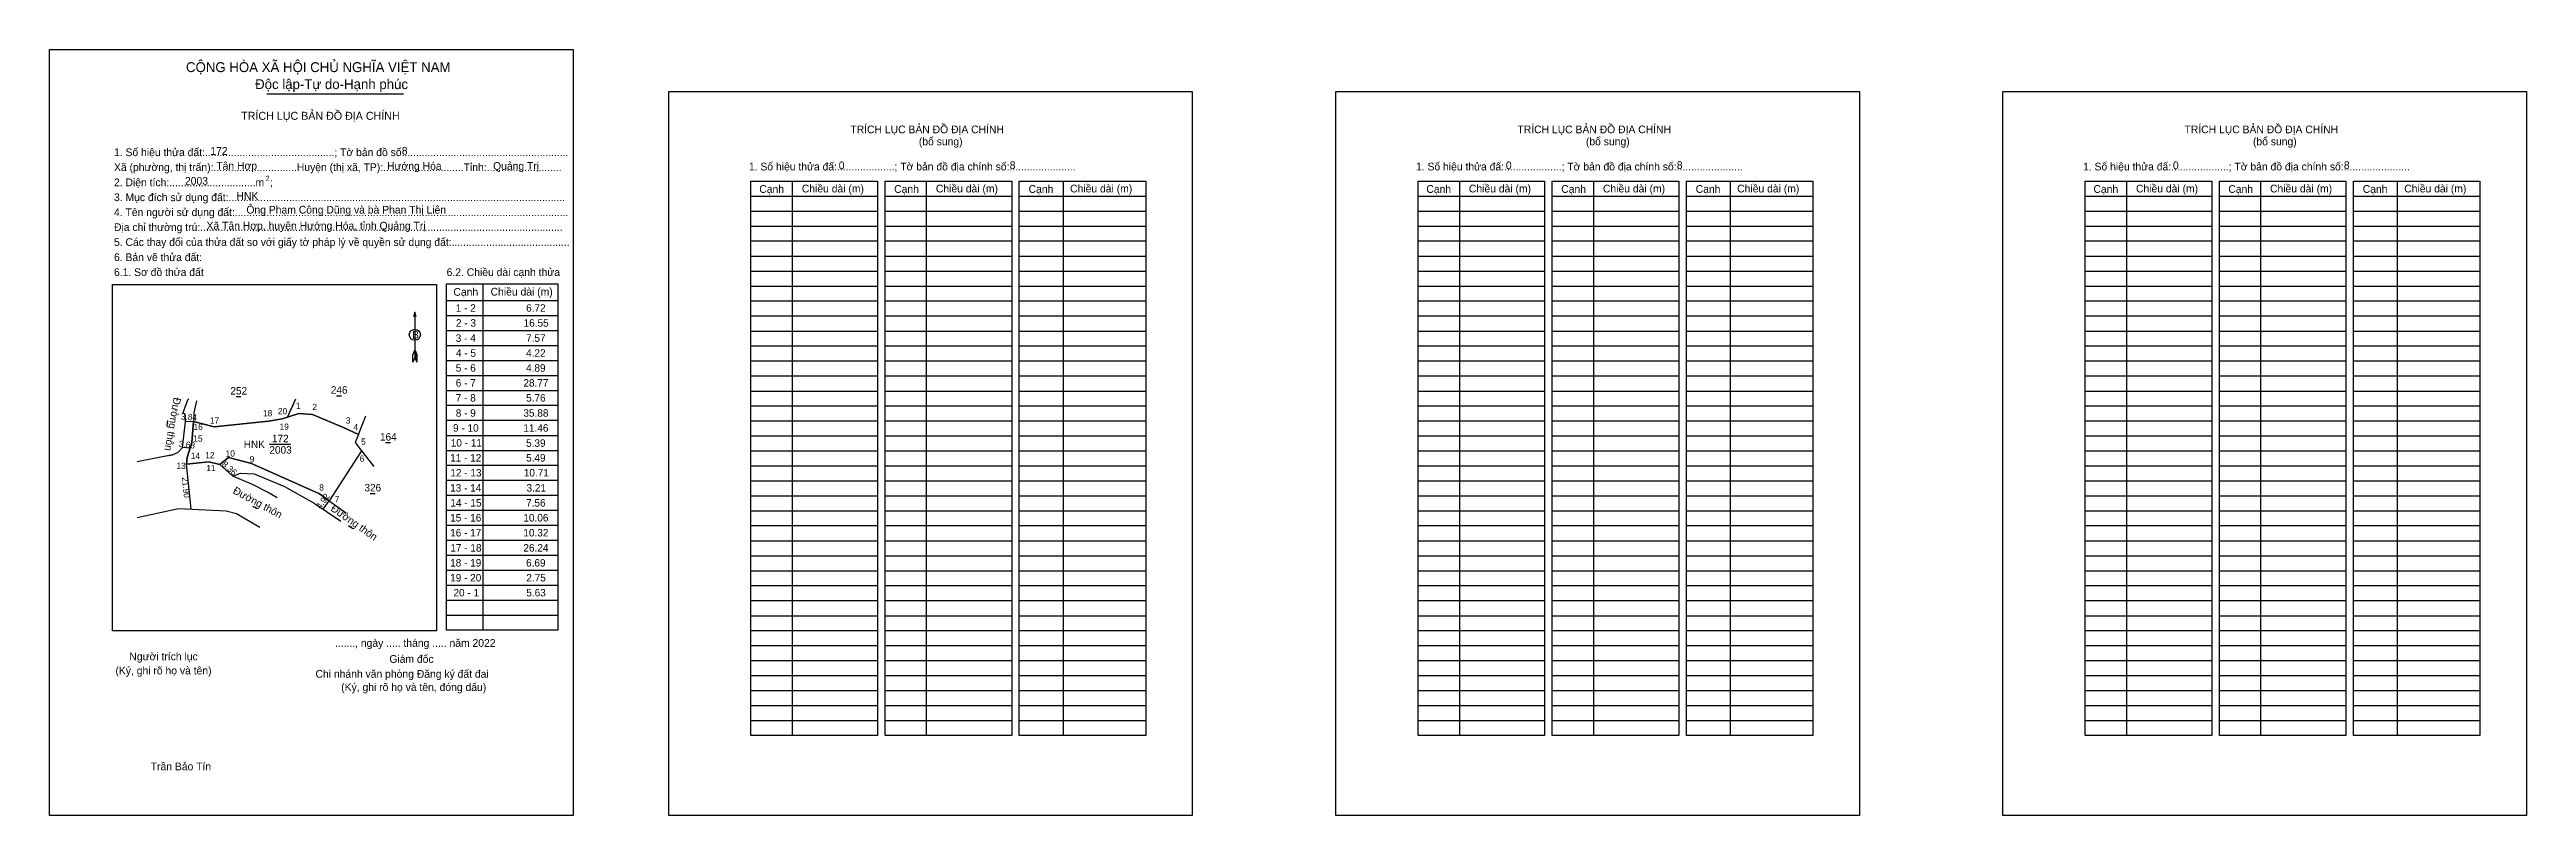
# Model space of a CAD drawing. Extents: x 551488 to 552682, y 1842046 to 1842415.
import ezdxf

# ---------------------------------------------------------------- set-up
doc = ezdxf.new("R2010")
doc.units = 0
for name, color, linetype in [('Level 1', 7, 'Continuous'), ('Level 13', 7, 'Continuous'), ('Level 2', 7, 'Continuous'), ('Level 5', 7, 'Continuous'), ('Level 6', 7, 'Continuous'), ('Level 9', 7, 'Continuous')]:
    doc.layers.add(name, color=color, linetype=linetype)

msp = doc.modelspace()

# ---------------------------------------------------------------- linework, layer by layer
at = {"layer": 'Level 1'}
for p, q in [((551487.8, 1842414.8), (551487.8, 1842414.8)), ((551786.3, 1842394.6), (551786.3, 1842394.6)), ((551845.8, 1842351.3), (551845.8, 1842084.2)), ((551910.4, 1842351.3), (551910.4, 1842084.2)), ((551976.3, 1842351.3), (551976.3, 1842084.2)), ((552167.3, 1842351.3), (552167.3, 1842084.2)), ((552231.9, 1842351.3), (552231.9, 1842084.2)), ((552297.8, 1842351.3), (552297.8, 1842084.2)), ((552488.8, 1842351.3), (552488.8, 1842084.2)), ((552553.4, 1842351.3), (552553.4, 1842084.2)), ((552619.3, 1842351.3), (552619.3, 1842084.2)), ((551825.9, 1842344.1), (551886.9, 1842344.1)), ((551825.9, 1842336.9), (551886.9, 1842336.9)), ((551890.5, 1842344.1), (551951.6, 1842344.1)), ((551890.5, 1842336.9), (551951.6, 1842336.9)), ((551955.2, 1842344.1), (552016.2, 1842344.1)), ((551955.2, 1842336.9), (552016.2, 1842336.9)), ((552147.4, 1842344.1), (552208.4, 1842344.1)), ((552147.4, 1842336.9), (552208.4, 1842336.9)), ((552212.1, 1842344.1), (552273.1, 1842344.1)), ((552212.1, 1842336.9), (552273.1, 1842336.9)), ((552276.7, 1842344.1), (552337.7, 1842344.1)), ((552276.7, 1842336.9), (552337.7, 1842336.9)), ((552468.9, 1842344.1), (552529.9, 1842344.1)), ((552468.9, 1842336.9), (552529.9, 1842336.9)), ((552533.6, 1842344.1), (552594.6, 1842344.1)), ((552533.6, 1842336.9), (552594.6, 1842336.9)), ((552598.2, 1842344.1), (552659.2, 1842344.1)), ((552598.2, 1842336.9), (552659.2, 1842336.9)), ((551825.9, 1842329.7), (551886.9, 1842329.7)), ((551890.5, 1842329.7), (551951.6, 1842329.7)), ((551955.2, 1842329.7), (552016.2, 1842329.7)), ((552147.4, 1842329.7), (552208.4, 1842329.7)), ((552212.1, 1842329.7), (552273.1, 1842329.7)), ((552276.7, 1842329.7), (552337.7, 1842329.7)), ((552468.9, 1842329.7), (552529.9, 1842329.7)), ((552533.6, 1842329.7), (552594.6, 1842329.7)), ((552598.2, 1842329.7), (552659.2, 1842329.7)), ((551825.9, 1842322.5), (551886.9, 1842322.5)), ((551825.9, 1842315.2), (551886.9, 1842315.2)), ((551890.5, 1842322.5), (551951.6, 1842322.5)), ((551890.5, 1842315.2), (551951.6, 1842315.2)), ((551955.2, 1842322.5), (552016.2, 1842322.5)), ((551955.2, 1842315.2), (552016.2, 1842315.2)), ((552147.4, 1842322.5), (552208.4, 1842322.5)), ((552147.4, 1842315.2), (552208.4, 1842315.2)), ((552212.1, 1842322.5), (552273.1, 1842322.5)), ((552212.1, 1842315.2), (552273.1, 1842315.2)), ((552276.7, 1842322.5), (552337.7, 1842322.5)), ((552276.7, 1842315.2), (552337.7, 1842315.2)), ((552468.9, 1842322.5), (552529.9, 1842322.5)), ((552468.9, 1842315.2), (552529.9, 1842315.2)), ((552533.6, 1842322.5), (552594.6, 1842322.5)), ((552533.6, 1842315.2), (552594.6, 1842315.2)), ((552598.2, 1842322.5), (552659.2, 1842322.5)), ((552598.2, 1842315.2), (552659.2, 1842315.2)), ((551518.2, 1842301.5), (551518.2, 1842301.5)), ((551825.9, 1842308), (551886.9, 1842308)), ((551825.9, 1842300.8), (551886.9, 1842300.8)), ((551890.5, 1842308), (551951.6, 1842308)), ((551890.5, 1842300.8), (551951.6, 1842300.8)), ((551955.2, 1842308), (552016.2, 1842308)), ((551955.2, 1842300.8), (552016.2, 1842300.8)), ((552147.4, 1842308), (552208.4, 1842308)), ((552147.4, 1842300.8), (552208.4, 1842300.8)), ((552212.1, 1842308), (552273.1, 1842308)), ((552212.1, 1842300.8), (552273.1, 1842300.8)), ((552276.7, 1842308), (552337.7, 1842308)), ((552276.7, 1842300.8), (552337.7, 1842300.8)), ((552468.9, 1842308), (552529.9, 1842308)), ((552468.9, 1842300.8), (552529.9, 1842300.8)), ((552533.6, 1842308), (552594.6, 1842308)), ((552533.6, 1842300.8), (552594.6, 1842300.8)), ((552598.2, 1842308), (552659.2, 1842308)), ((552598.2, 1842300.8), (552659.2, 1842300.8)), ((551663.9, 1842288.2), (551663.9, 1842266.4)), ((551825.9, 1842293.6), (551886.9, 1842293.6)), ((551890.5, 1842293.6), (551951.6, 1842293.6)), ((551955.2, 1842293.6), (552016.2, 1842293.6)), ((552147.4, 1842293.6), (552208.4, 1842293.6)), ((552212.1, 1842293.6), (552273.1, 1842293.6)), ((552276.7, 1842293.6), (552337.7, 1842293.6)), ((552468.9, 1842293.6), (552529.9, 1842293.6)), ((552533.6, 1842293.6), (552594.6, 1842293.6)), ((552598.2, 1842293.6), (552659.2, 1842293.6)), ((551825.9, 1842286.4), (551886.9, 1842286.4)), ((551825.9, 1842279.1), (551886.9, 1842279.1)), ((551890.5, 1842286.4), (551951.6, 1842286.4)), ((551890.5, 1842279.1), (551951.6, 1842279.1)), ((551955.2, 1842286.4), (552016.2, 1842286.4)), ((551955.2, 1842279.1), (552016.2, 1842279.1)), ((552147.4, 1842286.4), (552208.4, 1842286.4)), ((552147.4, 1842279.1), (552208.4, 1842279.1)), ((552212.1, 1842286.4), (552273.1, 1842286.4)), ((552212.1, 1842279.1), (552273.1, 1842279.1)), ((552276.7, 1842286.4), (552337.7, 1842286.4)), ((552276.7, 1842279.1), (552337.7, 1842279.1)), ((552468.9, 1842286.4), (552529.9, 1842286.4)), ((552468.9, 1842279.1), (552529.9, 1842279.1)), ((552533.6, 1842286.4), (552594.6, 1842286.4)), ((552533.6, 1842279.1), (552594.6, 1842279.1)), ((552598.2, 1842286.4), (552659.2, 1842286.4)), ((552598.2, 1842279.1), (552659.2, 1842279.1)), ((551662.9, 1842264.1), (551663, 1842267.8)), ((551663.9, 1842266.4), (551662.9, 1842264.1)), ((551663.9, 1842270), (551663, 1842267.8)), ((551663.9, 1842270), (551664.8, 1842267.8)), ((551663.9, 1842269.7), (551664.8, 1842267.4)), ((551663.9, 1842269.4), (551664.8, 1842267.1)), ((551663.9, 1842269), (551664.8, 1842266.8)), ((551663.9, 1842268.7), (551664.8, 1842266.5)), ((551663.9, 1842268.4), (551664.8, 1842266.1)), ((551663.9, 1842268.1), (551664.8, 1842265.8)), ((551663.9, 1842267.8), (551664.8, 1842265.5)), ((551663.9, 1842267.5), (551664.8, 1842265.2)), ((551663.9, 1842267.2), (551664.8, 1842264.8)), ((551663.9, 1842266.8), (551664.9, 1842264.5)), ((551663.9, 1842266.4), (551664.9, 1842264.1)), ((551664.9, 1842264.1), (551664.8, 1842267.8)), ((551825.9, 1842271.9), (551886.9, 1842271.9)), ((551825.9, 1842264.7), (551886.9, 1842264.7)), ((551890.5, 1842271.9), (551951.6, 1842271.9)), ((551890.5, 1842264.7), (551951.6, 1842264.7)), ((551955.2, 1842271.9), (552016.2, 1842271.9)), ((551955.2, 1842264.7), (552016.2, 1842264.7)), ((552147.4, 1842271.9), (552208.4, 1842271.9)), ((552147.4, 1842264.7), (552208.4, 1842264.7)), ((552212.1, 1842271.9), (552273.1, 1842271.9)), ((552212.1, 1842264.7), (552273.1, 1842264.7)), ((552276.7, 1842271.9), (552337.7, 1842271.9)), ((552276.7, 1842264.7), (552337.7, 1842264.7)), ((552468.9, 1842271.9), (552529.9, 1842271.9)), ((552468.9, 1842264.7), (552529.9, 1842264.7)), ((552533.6, 1842271.9), (552594.6, 1842271.9)), ((552533.6, 1842264.7), (552594.6, 1842264.7)), ((552598.2, 1842271.9), (552659.2, 1842271.9)), ((552598.2, 1842264.7), (552659.2, 1842264.7)), ((551825.9, 1842257.5), (551886.9, 1842257.5)), ((551890.5, 1842257.5), (551951.6, 1842257.5)), ((551955.2, 1842257.5), (552016.2, 1842257.5)), ((552147.4, 1842257.5), (552208.4, 1842257.5)), ((552212.1, 1842257.5), (552273.1, 1842257.5)), ((552276.7, 1842257.5), (552337.7, 1842257.5)), ((552468.9, 1842257.5), (552529.9, 1842257.5)), ((552533.6, 1842257.5), (552594.6, 1842257.5)), ((552598.2, 1842257.5), (552659.2, 1842257.5)), ((551825.9, 1842250.2), (551886.9, 1842250.2)), ((551825.9, 1842243), (551886.9, 1842243)), ((551890.5, 1842250.2), (551951.6, 1842250.2)), ((551890.5, 1842243), (551951.6, 1842243)), ((551955.2, 1842250.2), (552016.2, 1842250.2)), ((551955.2, 1842243), (552016.2, 1842243)), ((552147.4, 1842250.2), (552208.4, 1842250.2)), ((552147.4, 1842243), (552208.4, 1842243)), ((552212.1, 1842250.2), (552273.1, 1842250.2)), ((552212.1, 1842243), (552273.1, 1842243)), ((552276.7, 1842250.2), (552337.7, 1842250.2)), ((552276.7, 1842243), (552337.7, 1842243)), ((552468.9, 1842250.2), (552529.9, 1842250.2)), ((552468.9, 1842243), (552529.9, 1842243)), ((552533.6, 1842250.2), (552594.6, 1842250.2)), ((552533.6, 1842243), (552594.6, 1842243)), ((552598.2, 1842250.2), (552659.2, 1842250.2)), ((552598.2, 1842243), (552659.2, 1842243)), ((551825.9, 1842235.8), (551886.9, 1842235.8)), ((551825.9, 1842228.6), (551886.9, 1842228.6)), ((551890.5, 1842235.8), (551951.6, 1842235.8)), ((551890.5, 1842228.6), (551951.6, 1842228.6)), ((551955.2, 1842235.8), (552016.2, 1842235.8)), ((551955.2, 1842228.6), (552016.2, 1842228.6)), ((552147.4, 1842235.8), (552208.4, 1842235.8)), ((552147.4, 1842228.6), (552208.4, 1842228.6)), ((552212.1, 1842235.8), (552273.1, 1842235.8)), ((552212.1, 1842228.6), (552273.1, 1842228.6)), ((552276.7, 1842235.8), (552337.7, 1842235.8)), ((552276.7, 1842228.6), (552337.7, 1842228.6)), ((552468.9, 1842235.8), (552529.9, 1842235.8)), ((552468.9, 1842228.6), (552529.9, 1842228.6)), ((552533.6, 1842235.8), (552594.6, 1842235.8)), ((552533.6, 1842228.6), (552594.6, 1842228.6)), ((552598.2, 1842235.8), (552659.2, 1842235.8)), ((552598.2, 1842228.6), (552659.2, 1842228.6)), ((551825.9, 1842221.4), (551886.9, 1842221.4)), ((551890.5, 1842221.4), (551951.6, 1842221.4)), ((551955.2, 1842221.4), (552016.2, 1842221.4)), ((552147.4, 1842221.4), (552208.4, 1842221.4)), ((552212.1, 1842221.4), (552273.1, 1842221.4)), ((552276.7, 1842221.4), (552337.7, 1842221.4)), ((552468.9, 1842221.4), (552529.9, 1842221.4)), ((552533.6, 1842221.4), (552594.6, 1842221.4)), ((552598.2, 1842221.4), (552659.2, 1842221.4)), ((551825.9, 1842214.1), (551886.9, 1842214.1)), ((551825.9, 1842206.9), (551886.9, 1842206.9)), ((551890.5, 1842214.1), (551951.6, 1842214.1)), ((551890.5, 1842206.9), (551951.6, 1842206.9)), ((551955.2, 1842214.1), (552016.2, 1842214.1)), ((551955.2, 1842206.9), (552016.2, 1842206.9)), ((552147.4, 1842214.1), (552208.4, 1842214.1)), ((552147.4, 1842206.9), (552208.4, 1842206.9)), ((552212.1, 1842214.1), (552273.1, 1842214.1)), ((552212.1, 1842206.9), (552273.1, 1842206.9)), ((552276.7, 1842214.1), (552337.7, 1842214.1)), ((552276.7, 1842206.9), (552337.7, 1842206.9)), ((552468.9, 1842214.1), (552529.9, 1842214.1)), ((552468.9, 1842206.9), (552529.9, 1842206.9)), ((552533.6, 1842214.1), (552594.6, 1842214.1)), ((552533.6, 1842206.9), (552594.6, 1842206.9)), ((552598.2, 1842214.1), (552659.2, 1842214.1)), ((552598.2, 1842206.9), (552659.2, 1842206.9)), ((551825.9, 1842199.7), (551886.9, 1842199.7)), ((551825.9, 1842192.5), (551886.9, 1842192.5)), ((551890.5, 1842199.7), (551951.6, 1842199.7)), ((551890.5, 1842192.5), (551951.6, 1842192.5)), ((551955.2, 1842199.7), (552016.2, 1842199.7)), ((551955.2, 1842192.5), (552016.2, 1842192.5)), ((552147.4, 1842199.7), (552208.4, 1842199.7)), ((552147.4, 1842192.5), (552208.4, 1842192.5)), ((552212.1, 1842199.7), (552273.1, 1842199.7)), ((552212.1, 1842192.5), (552273.1, 1842192.5)), ((552276.7, 1842199.7), (552337.7, 1842199.7)), ((552276.7, 1842192.5), (552337.7, 1842192.5)), ((552468.9, 1842199.7), (552529.9, 1842199.7)), ((552468.9, 1842192.5), (552529.9, 1842192.5)), ((552533.6, 1842199.7), (552594.6, 1842199.7)), ((552533.6, 1842192.5), (552594.6, 1842192.5)), ((552598.2, 1842199.7), (552659.2, 1842199.7)), ((552598.2, 1842192.5), (552659.2, 1842192.5)), ((551825.9, 1842185.3), (551886.9, 1842185.3)), ((551890.5, 1842185.3), (551951.6, 1842185.3)), ((551955.2, 1842185.3), (552016.2, 1842185.3)), ((552147.4, 1842185.3), (552208.4, 1842185.3)), ((552212.1, 1842185.3), (552273.1, 1842185.3)), ((552276.7, 1842185.3), (552337.7, 1842185.3)), ((552468.9, 1842185.3), (552529.9, 1842185.3)), ((552533.6, 1842185.3), (552594.6, 1842185.3)), ((552598.2, 1842185.3), (552659.2, 1842185.3)), ((551825.9, 1842178), (551886.9, 1842178)), ((551825.9, 1842170.8), (551886.9, 1842170.8)), ((551890.5, 1842178), (551951.6, 1842178)), ((551890.5, 1842170.8), (551951.6, 1842170.8)), ((551955.2, 1842178), (552016.2, 1842178)), ((551955.2, 1842170.8), (552016.2, 1842170.8)), ((552147.4, 1842178), (552208.4, 1842178)), ((552147.4, 1842170.8), (552208.4, 1842170.8)), ((552212.1, 1842178), (552273.1, 1842178)), ((552212.1, 1842170.8), (552273.1, 1842170.8)), ((552276.7, 1842178), (552337.7, 1842178)), ((552276.7, 1842170.8), (552337.7, 1842170.8)), ((552468.9, 1842178), (552529.9, 1842178)), ((552468.9, 1842170.8), (552529.9, 1842170.8)), ((552533.6, 1842178), (552594.6, 1842178)), ((552533.6, 1842170.8), (552594.6, 1842170.8)), ((552598.2, 1842178), (552659.2, 1842178)), ((552598.2, 1842170.8), (552659.2, 1842170.8)), ((551825.9, 1842163.6), (551886.9, 1842163.6)), ((551890.5, 1842163.6), (551951.6, 1842163.6)), ((551955.2, 1842163.6), (552016.2, 1842163.6)), ((552147.4, 1842163.6), (552208.4, 1842163.6)), ((552212.1, 1842163.6), (552273.1, 1842163.6)), ((552276.7, 1842163.6), (552337.7, 1842163.6)), ((552468.9, 1842163.6), (552529.9, 1842163.6)), ((552533.6, 1842163.6), (552594.6, 1842163.6)), ((552598.2, 1842163.6), (552659.2, 1842163.6)), ((551825.9, 1842156.4), (551886.9, 1842156.4)), ((551825.9, 1842149.2), (551886.9, 1842149.2)), ((551890.5, 1842156.4), (551951.6, 1842156.4)), ((551890.5, 1842149.2), (551951.6, 1842149.2)), ((551955.2, 1842156.4), (552016.2, 1842156.4)), ((551955.2, 1842149.2), (552016.2, 1842149.2)), ((552147.4, 1842156.4), (552208.4, 1842156.4)), ((552147.4, 1842149.2), (552208.4, 1842149.2)), ((552212.1, 1842156.4), (552273.1, 1842156.4)), ((552212.1, 1842149.2), (552273.1, 1842149.2)), ((552276.7, 1842156.4), (552337.7, 1842156.4)), ((552276.7, 1842149.2), (552337.7, 1842149.2)), ((552468.9, 1842156.4), (552529.9, 1842156.4)), ((552468.9, 1842149.2), (552529.9, 1842149.2)), ((552533.6, 1842156.4), (552594.6, 1842156.4)), ((552533.6, 1842149.2), (552594.6, 1842149.2)), ((552598.2, 1842156.4), (552659.2, 1842156.4)), ((552598.2, 1842149.2), (552659.2, 1842149.2)), ((551825.9, 1842141.9), (551886.9, 1842141.9)), ((551825.9, 1842134.7), (551886.9, 1842134.7)), ((551890.5, 1842141.9), (551951.6, 1842141.9)), ((551890.5, 1842134.7), (551951.6, 1842134.7)), ((551955.2, 1842141.9), (552016.2, 1842141.9)), ((551955.2, 1842134.7), (552016.2, 1842134.7)), ((552147.4, 1842141.9), (552208.4, 1842141.9)), ((552147.4, 1842134.7), (552208.4, 1842134.7)), ((552212.1, 1842141.9), (552273.1, 1842141.9)), ((552212.1, 1842134.7), (552273.1, 1842134.7)), ((552276.7, 1842141.9), (552337.7, 1842141.9)), ((552276.7, 1842134.7), (552337.7, 1842134.7)), ((552468.9, 1842141.9), (552529.9, 1842141.9)), ((552468.9, 1842134.7), (552529.9, 1842134.7)), ((552533.6, 1842141.9), (552594.6, 1842141.9)), ((552533.6, 1842134.7), (552594.6, 1842134.7)), ((552598.2, 1842141.9), (552659.2, 1842141.9)), ((552598.2, 1842134.7), (552659.2, 1842134.7)), ((551825.9, 1842127.5), (551886.9, 1842127.5)), ((551890.5, 1842127.5), (551951.6, 1842127.5)), ((551955.2, 1842127.5), (552016.2, 1842127.5)), ((552147.4, 1842127.5), (552208.4, 1842127.5)), ((552212.1, 1842127.5), (552273.1, 1842127.5)), ((552276.7, 1842127.5), (552337.7, 1842127.5)), ((552468.9, 1842127.5), (552529.9, 1842127.5)), ((552533.6, 1842127.5), (552594.6, 1842127.5)), ((552598.2, 1842127.5), (552659.2, 1842127.5)), ((551825.9, 1842120.3), (551886.9, 1842120.3)), ((551825.9, 1842113.1), (551886.9, 1842113.1)), ((551890.5, 1842120.3), (551951.6, 1842120.3)), ((551890.5, 1842113.1), (551951.6, 1842113.1)), ((551955.2, 1842120.3), (552016.2, 1842120.3)), ((551955.2, 1842113.1), (552016.2, 1842113.1)), ((552147.4, 1842120.3), (552208.4, 1842120.3)), ((552147.4, 1842113.1), (552208.4, 1842113.1)), ((552212.1, 1842120.3), (552273.1, 1842120.3)), ((552212.1, 1842113.1), (552273.1, 1842113.1)), ((552276.7, 1842120.3), (552337.7, 1842120.3)), ((552276.7, 1842113.1), (552337.7, 1842113.1)), ((552468.9, 1842120.3), (552529.9, 1842120.3)), ((552468.9, 1842113.1), (552529.9, 1842113.1)), ((552533.6, 1842120.3), (552594.6, 1842120.3)), ((552533.6, 1842113.1), (552594.6, 1842113.1)), ((552598.2, 1842120.3), (552659.2, 1842120.3)), ((552598.2, 1842113.1), (552659.2, 1842113.1)), ((551825.9, 1842105.8), (551886.9, 1842105.8)), ((551825.9, 1842098.6), (551886.9, 1842098.6)), ((551890.5, 1842105.8), (551951.6, 1842105.8)), ((551890.5, 1842098.6), (551951.6, 1842098.6)), ((551955.2, 1842105.8), (552016.2, 1842105.8)), ((551955.2, 1842098.6), (552016.2, 1842098.6)), ((552147.4, 1842105.8), (552208.4, 1842105.8)), ((552147.4, 1842098.6), (552208.4, 1842098.6)), ((552212.1, 1842105.8), (552273.1, 1842105.8)), ((552212.1, 1842098.6), (552273.1, 1842098.6)), ((552276.7, 1842105.8), (552337.7, 1842105.8)), ((552276.7, 1842098.6), (552337.7, 1842098.6)), ((552468.9, 1842105.8), (552529.9, 1842105.8)), ((552468.9, 1842098.6), (552529.9, 1842098.6)), ((552533.6, 1842105.8), (552594.6, 1842105.8)), ((552533.6, 1842098.6), (552594.6, 1842098.6)), ((552598.2, 1842105.8), (552659.2, 1842105.8)), ((552598.2, 1842098.6), (552659.2, 1842098.6)), ((551825.9, 1842091.4), (551886.9, 1842091.4)), ((551890.5, 1842091.4), (551951.6, 1842091.4)), ((551955.2, 1842091.4), (552016.2, 1842091.4)), ((552147.4, 1842091.4), (552208.4, 1842091.4)), ((552212.1, 1842091.4), (552273.1, 1842091.4)), ((552276.7, 1842091.4), (552337.7, 1842091.4)), ((552468.9, 1842091.4), (552529.9, 1842091.4)), ((552533.6, 1842091.4), (552594.6, 1842091.4)), ((552598.2, 1842091.4), (552659.2, 1842091.4)), ((551740.2, 1842045.6), (551740.2, 1842045.6)), ((552038.6, 1842045.6), (552038.6, 1842045.6))]:
    msp.add_line(p, q, dxfattribs=at)
for points in [[(551825.9, 1842351.3), (551886.9, 1842351.3), (551886.9, 1842084.2), (551825.9, 1842084.2)], [(551890.5, 1842351.3), (551951.6, 1842351.3), (551951.6, 1842084.2), (551890.5, 1842084.2)], [(551955.2, 1842351.3), (552016.2, 1842351.3), (552016.2, 1842084.2), (551955.2, 1842084.2)], [(552147.4, 1842351.3), (552208.4, 1842351.3), (552208.4, 1842084.2), (552147.4, 1842084.2)], [(552212.1, 1842351.3), (552273.1, 1842351.3), (552273.1, 1842084.2), (552212.1, 1842084.2)], [(552276.7, 1842351.3), (552337.7, 1842351.3), (552337.7, 1842084.2), (552276.7, 1842084.2)], [(552468.9, 1842351.3), (552529.9, 1842351.3), (552529.9, 1842084.2), (552468.9, 1842084.2)], [(552533.6, 1842351.3), (552594.6, 1842351.3), (552594.6, 1842084.2), (552533.6, 1842084.2)], [(552598.2, 1842351.3), (552659.2, 1842351.3), (552659.2, 1842084.2), (552598.2, 1842084.2)], [(551518.2, 1842301.5), (551674.4, 1842301.5), (551674.4, 1842134.6), (551518.2, 1842134.6)]]:
    msp.add_lwpolyline(points, close=True, dxfattribs=at)
msp.add_lwpolyline([(551664.5, 1842285.9), (551663.9, 1842288.2), (551663.3, 1842285.9)], dxfattribs=at)
msp.add_circle((551663.9, 1842277.3), 2.67, dxfattribs=at)
at = {"layer": 'Level 13'}
msp.add_line((551592.5, 1842393.4), (551658.4, 1842393.4), dxfattribs=at)
at = {"layer": 'Level 2'}
for points in [[(551487.8, 1842414.8), (551740.2, 1842414.8), (551740.2, 1842045.6), (551487.8, 1842045.6)], [(551786.3, 1842394.6), (552038.6, 1842394.6), (552038.6, 1842045.6), (551786.3, 1842045.6)], [(552107.8, 1842394.6), (552360.1, 1842394.6), (552360.1, 1842045.6), (552107.8, 1842045.6)], [(552429.3, 1842394.6), (552681.6, 1842394.6), (552681.6, 1842045.6), (552429.3, 1842045.6)]]:
    msp.add_lwpolyline(points, close=True, dxfattribs=at)
at = {"layer": 'Level 5'}
for p, q in [((551696.6, 1842301.9), (551696.6, 1842135)), ((551679.2, 1842293.8), (551732.8, 1842293.8)), ((551679.2, 1842286.6), (551732.8, 1842286.6)), ((551679.2, 1842279.4), (551732.8, 1842279.4)), ((551679.2, 1842272.2), (551732.8, 1842272.2)), ((551679.2, 1842264.9), (551732.8, 1842264.9)), ((551679.2, 1842257.7), (551732.8, 1842257.7)), ((551552, 1842239.4), (551553.8, 1842244.2)), ((551553.8, 1842244.2), (551554.5, 1842245.9)), ((551554.5, 1842245.9), (551554.9, 1842246.4)), ((551577.7, 1842247.5), (551580.1, 1842247.5)), ((551602.5, 1842237.6), (551606.6, 1842246.4)), ((551602.5, 1842237.6), (551605.4, 1842243.9)), ((551626.1, 1842247.9), (551628.5, 1842247.9)), ((551679.2, 1842250.5), (551732.8, 1842250.5)), ((551679.2, 1842243.3), (551732.8, 1842243.3)), ((551544.7, 1842236), (551544.3, 1842233.6)), ((551551.9, 1842223), (551553.3, 1842235.4)), ((551553.2, 1842239.2), (551552, 1842239.4)), ((551553.4, 1842237.8), (551553.2, 1842239.2)), ((551553.3, 1842235.4), (551553.4, 1842237.8)), ((551553.4, 1842235.7), (551557.2, 1842235.5)), ((551567.2, 1842233), (551557.2, 1842235.5)), ((551593.3, 1842235.7), (551567.2, 1842233)), ((551599.9, 1842236.8), (551593.3, 1842235.7)), ((551602.5, 1842237.6), (551599.9, 1842236.8)), ((551607.9, 1842239.3), (551602.5, 1842237.6)), ((551614.6, 1842238.8), (551607.9, 1842239.3)), ((551629.9, 1842232.5), (551614.6, 1842238.8)), ((551636.7, 1842229.2), (551629.9, 1842232.5)), ((551636.7, 1842229.2), (551640.2, 1842238.2)), ((551679.2, 1842236.1), (551732.8, 1842236.1)), ((551679.2, 1842228.8), (551732.8, 1842228.8)), ((551547.1, 1842219.5), (551530.1, 1842216.1)), ((551544.2, 1842218.9), (551547.1, 1842219.5)), ((551547.1, 1842219.5), (551549.8, 1842220.8)), ((551549.8, 1842220.8), (551551.9, 1842223)), ((551555.6, 1842222.6), (551551.9, 1842223)), ((551638.2, 1842221.4), (551644.1, 1842213.8)), ((551649.7, 1842225.4), (551652.2, 1842225.4)), ((551679.2, 1842221.6), (551732.8, 1842221.6)), ((551556.1, 1842193.2), (551553.9, 1842215)), ((551576.2, 1842209.2), (551569.9, 1842214.7)), ((551679.2, 1842214.4), (551732.8, 1842214.4)), ((551679.2, 1842207.2), (551732.8, 1842207.2)), ((551585.6, 1842194.7), (551587.8, 1842193.5)), ((551619.7, 1842193.3), (551622.6, 1842197.2)), ((551622.6, 1842197.2), (551630.4, 1842191.6)), ((551642.3, 1842200.8), (551644.8, 1842200.8)), ((551679.2, 1842200), (551732.8, 1842200)), ((551679.2, 1842192.7), (551732.8, 1842192.7)), ((551631.9, 1842185.4), (551634, 1842184)), ((551679.2, 1842185.5), (551732.8, 1842185.5)), ((551679.2, 1842178.3), (551732.8, 1842178.3)), ((551679.2, 1842171.1), (551732.8, 1842171.1)), ((551679.2, 1842163.9), (551732.8, 1842163.9)), ((551679.2, 1842156.6), (551732.8, 1842156.6)), ((551679.2, 1842149.4), (551732.8, 1842149.4)), ((551674.4, 1842135), (551674.4, 1842135)), ((551679.2, 1842142.2), (551732.8, 1842142.2))]:
    msp.add_line(p, q, dxfattribs=at)
for points in [[(551679.2, 1842301.9), (551732.8, 1842301.9), (551732.8, 1842135), (551679.2, 1842135)], [(551585.1, 1842215.3), (551574, 1842218.2), (551569.9, 1842214.7), (551564.6, 1842216.1), (551553.9, 1842215), (551554.2, 1842218.2), (551556.4, 1842225.4), (551557.2, 1842235.5), (551567.2, 1842233), (551593.3, 1842235.7), (551599.9, 1842236.8), (551602.5, 1842237.6), (551607.9, 1842239.3), (551614.6, 1842238.8), (551629.9, 1842232.5), (551636.7, 1842229.2), (551635.2, 1842225.3), (551638.2, 1842221.4), (551622.6, 1842197.2), (551617.9, 1842200.6)]]:
    msp.add_lwpolyline(points, close=True, dxfattribs=at)
for points in [[(551558.7, 1842245.5), (551557.3, 1842239.6), (551557.3, 1842237.2), (551557.2, 1842235.5), (551556.4, 1842225.4), (551554.2, 1842218.2), (551553.9, 1842215), (551564.6, 1842216.1), (551569.9, 1842214.7), (551574, 1842218.2), (551585.1, 1842215.3), (551617.9, 1842200.6), (551622.6, 1842197.2), (551627.7, 1842193.6), (551630.8, 1842191.3)], [(551597.5, 1842198.7), (551592.9, 1842201.5), (551585.7, 1842205.2), (551576.2, 1842209.2), (551579.8, 1842210.6), (551586.4, 1842210.2), (551601.1, 1842204.2), (551615.4, 1842196.2), (551628.3, 1842187.4)], [(551530.1, 1842189.3), (551550, 1842193.5), (551573, 1842192.4), (551577.9, 1842191.1), (551589.2, 1842184.6)]]:
    msp.add_lwpolyline(points, dxfattribs=at)
at = {"layer": 'Level 9'}
msp.add_line((551593.8, 1842224.5), (551604, 1842224.5), dxfattribs=at)

# ---------------------------------------------------------------- texts
at = {"layer": 'Level 1'}
for s, height, p in [('TRÍCH LỤC BẢN ĐỒ ĐỊA CHÍNH', 3.851, (551580.2, 1842380.9)), ('TRÍCH LỤC BẢN ĐỒ ĐỊA CHÍNH', 3.731, (551873.8, 1842374.4)), ('(bổ sung)', 3.73, (551906.8, 1842368.6)), ('TRÍCH LỤC BẢN ĐỒ ĐỊA CHÍNH', 3.731, (552195.3, 1842374.4)), ('(bổ sung)', 3.73, (552228.3, 1842368.6)), ('TRÍCH LỤC BẢN ĐỒ ĐỊA CHÍNH', 3.731, (552516.8, 1842374.4)), ('(bổ sung)', 3.73, (552549.8, 1842368.6)), ('Xã (phường, thị trấn):.............................Huyện (thị xã, TP):............................Tỉnh:..........................', 3.7307, (551518.9, 1842356.2)), ('1. Số hiệu thửa đất:.............................................; Tờ bản đồ số:.........................................................', 3.7307, (551518.9, 1842363.4)), ('1. Số hiệu thửa đấ:....................; Tờ bản đồ địa chính số:.......................', 3.731, (551824.9, 1842356.5)), ('1. Số hiệu thửa đấ:....................; Tờ bản đồ địa chính số:.......................', 3.731, (552146.4, 1842356.5)), ('1. Số hiệu thửa đấ:....................; Tờ bản đồ địa chính số:.......................', 3.731, (552467.9, 1842356.5)), ('2. Diện tích:..............................m  ;', 3.731, (551518.9, 1842348.9)), ('2', 2.41, (551592, 1842351.5)), ('Cạnh', 3.73, (551829.9, 1842345.7)), ('Chiều dài (m)', 3.731, (551850.4, 1842345.9)), ('Cạnh', 3.73, (551894.9, 1842345.7)), ('Chiều dài (m)', 3.731, (551915, 1842345.9)), ('Cạnh', 3.73, (551959.7, 1842345.7)), ('Chiều dài (m)', 3.731, (551979.7, 1842345.9)), ('Cạnh', 3.73, (552151.4, 1842345.7)), ('Chiều dài (m)', 3.731, (552171.9, 1842345.9)), ('Cạnh', 3.73, (552216.4, 1842345.7)), ('Chiều dài (m)', 3.731, (552236.5, 1842345.9)), ('Cạnh', 3.73, (552281.2, 1842345.7)), ('Chiều dài (m)', 3.731, (552301.2, 1842345.9)), ('Cạnh', 3.73, (552472.9, 1842345.7)), ('Chiều dài (m)', 3.731, (552493.4, 1842345.9)), ('Cạnh', 3.73, (552537.9, 1842345.7)), ('Chiều dài (m)', 3.731, (552558, 1842345.9)), ('Cạnh', 3.73, (552602.7, 1842345.7)), ('Chiều dài (m)', 3.731, (552622.7, 1842345.9)), ('3. Mục đích sử dụng đất:.....................................................................................................................', 3.7307, (551518.9, 1842341.7)), ('4. Tên người sử dụng đất:....................................................................................................................', 3.7307, (551518.9, 1842334.5)), ('Địa chỉ thường trú:..............................................................................................................................', 3.7307, (551518.9, 1842327.3)), ('5. Các thay đổi của thửa đất so với giấy tờ pháp lý về quyền sử dụng đất:.........................................', 3.7307, (551518.9, 1842320.1)), ('6. Bản vẽ thửa đất:', 3.731, (551518.9, 1842312.8)), ('6.1. Sơ đồ thửa đất', 3.731, (551518.9, 1842305.6)), ('6.2. Chiều dài cạnh thửa', 3.731, (551679.2, 1842305.6)), ('B', 3.61, (551662.6, 1842275.5)), ('Người trích lục', 3.731, (551526.3, 1842120.4)), ('......., ngày ..... tháng ..... năm 2022', 3.731, (551625.4, 1842126.9)), ('Giám đốc', 3.73, (551651.6, 1842119.2)), ('(Ký, ghi rõ họ và tên)', 3.731, (551519.6, 1842113.6)), ('Chi nhánh văn phòng Đăng ký đất đai', 3.731, (551616, 1842112)), ('(Ký, ghi rõ họ và tên, đóng dấu)', 3.731, (551628.4, 1842105.6)), ('Trần Bảo Tín', 3.731, (551536.6, 1842067.4))]:
    msp.add_text(s, height=height, dxfattribs=at).set_placement(p)
at = {"layer": 'Level 13'}
for s, height, p in [('CỘNG HÒA XÃ HỘI CHỦ NGHĨA VIỆT NAM', 4.766, (551553.6, 1842403.9)), ('Độc lập-Tự do-Hạnh phúc', 4.766, (551586.9, 1842395.7)), ('172', 3.61, (551595, 1842225.5)), ('HNK', 3.61, (551581.4, 1842222.7)), ('2003', 3.61, (551593.8, 1842220))]:
    msp.add_text(s, height=height, dxfattribs=at).set_placement(p)
at = {"layer": 'Level 5'}
for s, height, p in [('Cạnh', 3.73, (551682.5, 1842296.1)), ('Chiều dài (m)', 3.731, (551700.4, 1842296.2)), ('1 - 2', 3.61, (551683.6, 1842288.4)), ('6.72', 3.61, (551717.5, 1842288.4)), ('3 - 4', 3.61, (551683.6, 1842273.9)), ('2 - 3', 3.61, (551683.7, 1842281.2)), ('16.55', 3.61, (551716.3, 1842281.2)), ('7.57', 3.61, (551717.5, 1842273.9)), ('4 - 5', 3.61, (551683.7, 1842266.7)), ('4.22', 3.61, (551717.5, 1842266.7)), ('252', 3.61, (551575, 1842248.5)), ('246', 3.61, (551623.4, 1842248.9)), ('5 - 6', 3.61, (551683.6, 1842259.5)), ('6 - 7', 3.61, (551683.6, 1842252.3)), ('28.77', 3.61, (551716.2, 1842252.3)), ('4.89', 3.61, (551717.5, 1842259.5)), ('18', 3.01, (551590.7, 1842238)), ('20', 3.01, (551597.9, 1842239)), ('1', 3.01, (551606.6, 1842241.6)), ('2', 3.01, (551614.5, 1842241)), ('8 - 9', 3.61, (551683.6, 1842237.8)), ('7 - 8', 3.61, (551683.6, 1842245.1)), ('35.88', 3.61, (551716.2, 1842237.8)), ('5.76', 3.61, (551717.5, 1842245.1)), ('15', 3.01, (551557.1, 1842225.8)), ('16', 3.01, (551557.2, 1842231.4)), ('17', 3.01, (551565.1, 1842234.5)), ('19', 3.01, (551598.7, 1842231.5)), ('3', 3.01, (551630.6, 1842234.5)), ('4', 3.01, (551634.3, 1842231.3)), ('164', 3.61, (551647.1, 1842226.3)), ('9 - 10', 3.61, (551682.3, 1842230.6)), ('11.46', 3.61, (551716.2, 1842230.6)), ('14', 3.01, (551555.9, 1842217.4)), ('D', 0.0121, (551556.4, 1842225.4)), ('D', 0.0121, (551556.4, 1842225.4)), ('D', 0.0121, (551556.4, 1842225.4)), ('12', 3.01, (551562.9, 1842217.8)), ('10', 3.01, (551572.7, 1842218.6)), ('D', 0.0121, (551574, 1842218.2)), ('D', 0.0121, (551574, 1842218.2)), ('D', 0.0121, (551574, 1842218.2)), ('9', 3.01, (551584.3, 1842215.8)), ('6', 3.01, (551637.3, 1842216.1)), ('5', 3.01, (551638, 1842224.3)), ('11 - 12', 3.61, (551680.9, 1842216.2)), ('10 - 11', 3.61, (551681.2, 1842223.4)), ('5.39', 3.61, (551717.5, 1842223.3)), ('5.49', 3.61, (551717.5, 1842216.2)), ('13', 3.01, (551549, 1842212.6)), ('11', 3.01, (551563.4, 1842211.6)), ('8', 3.01, (551617.8, 1842202.2)), ('326', 3.61, (551639.6, 1842201.8)), ('13 - 14', 3.61, (551680.9, 1842201.7)), ('12 - 13', 3.61, (551681, 1842209)), ('10.71', 3.61, (551716.4, 1842209)), ('3.21', 3.61, (551717.7, 1842201.7)), ('7', 3.01, (551625.3, 1842196.5)), ('14 - 15', 3.61, (551681, 1842194.5)), ('7.56', 3.61, (551717.5, 1842194.5)), ('15 - 16', 3.61, (551680.9, 1842187.3)), ('16 - 17', 3.61, (551680.9, 1842180.1)), ('10.06', 3.61, (551716.2, 1842187.3)), ('10.32', 3.61, (551716.2, 1842180.1)), ('17 - 18', 3.61, (551681, 1842172.8)), ('18 - 19', 3.61, (551680.9, 1842165.6)), ('26.24', 3.61, (551716.2, 1842172.8)), ('6.69', 3.61, (551717.5, 1842165.6)), ('19 - 20', 3.61, (551680.9, 1842158.4)), ('2.75', 3.61, (551717.6, 1842158.4)), ('20 - 1', 3.61, (551682.5, 1842151.2)), ('5.63', 3.61, (551717.6, 1842151.2))]:
    msp.add_text(s, height=height, dxfattribs=at).set_placement(p)
for s, height, rotation, p in [('Đường thôn', 3.61, 260.1157, (551547.7, 1842247.3)), ('3.84', 3.01, 355.7096, (551551, 1842236.5)), ('3.68', 3.01, 353.5076, (551550, 1842223.3)), ('8.36', 3.01, 319.0716, (551570.6, 1842214.4)), ('21.90', 3.01, 275.7439, (551551.6, 1842208.6)), ('Đường thôn', 3.61, 331.4722, (551575.9, 1842201.1)), ('4.92', 3.01, 54.2839, (551618.5, 1842193.1)), ('Đường thôn', 3.61, 324.9803, (551623, 1842192.8))]:
    msp.add_text(s, height=height, rotation=rotation, dxfattribs=at).set_placement(p)
at = {"layer": 'Level 6'}
for s, height, p in [('172', 3.73, (551565.3, 1842364)), ('Tân Hợp', 3.73, (551568.2, 1842356.9)), ('Hướng Hóa', 3.73, (551650.5, 1842356.8)), ('8', 3.73, (551657.6, 1842364.1)), ('Quảng Trị', 3.73, (551701.6, 1842356.8)), ('0', 3.73, (551868.2, 1842357.1)), ('8', 3.73, (551950.6, 1842357.2)), ('0', 3.73, (552189.7, 1842357.1)), ('8', 3.73, (552272.1, 1842357.2)), ('0', 3.73, (552511.2, 1842357.1)), ('8', 3.73, (552593.6, 1842357.2)), ('2003', 3.73, (551553.1, 1842349.6)), ('HNK', 3.73, (551577.9, 1842342.3)), ('Ông Phạm Công Dũng và bà Phan Thị Liên', 3.731, (551582.7, 1842335.7)), ('Xã Tân Hợp, huyện Hướng Hóa, tỉnh Quảng Trị', 3.731, (551563.5, 1842328))]:
    msp.add_text(s, height=height, dxfattribs=at).set_placement(p)

doc.saveas('drawing.dxf')
